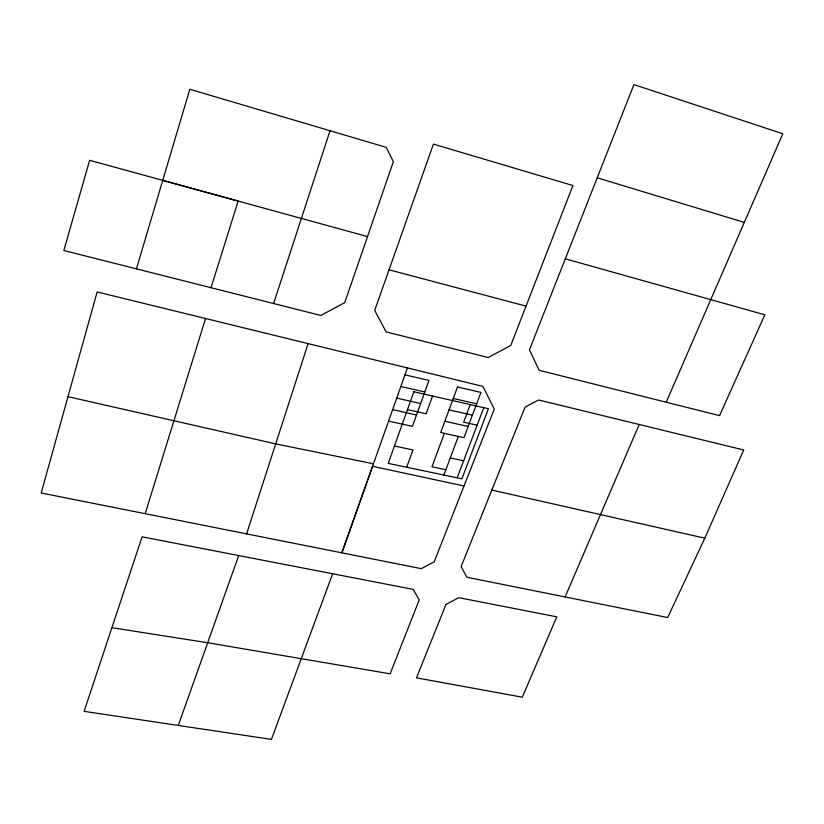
<?xml version="1.0" encoding="UTF-8"?>
<svg xmlns="http://www.w3.org/2000/svg" width="824" height="824" viewBox="0 0 824 824"><rect width="100%" height="100%" fill="white"/><g stroke="black" fill="none" stroke-linecap="round" stroke-linejoin="round"><path stroke-width="1.24" d="M67.98 396.663L41.2 492.979L421.249 568.653L434.217 561.752L494.287 409.044L482.905 386.394L97.129 291.964L67.98 396.663L275.669 443.878L373.457 463.799M136.444 268.83L189.819 89.27L386.188 147.342L393.357 161.7L344.71 302.686L320.845 315.468L63.839 250.506L89.631 160.289L367.525 236.591M145.189 513.692L205.516 318.589M211.037 287.71L238.146 201.077L162.771 180.374M246.603 533.88L308.063 343.732M273.599 303.541L330.033 130.697M407.406 367.998L341.867 552.852L372.582 466.312L464.036 485.985M238.703 555.561L178.262 725.45M406.696 467.249L412.968 449.966L394.438 446M432.559 396.035L426.111 413.792L407.458 409.641M332.628 573.782L271.426 739.396L84.13 711.349L142.088 536.826L413.205 589.376L419.22 599.882L390.154 673.816L207.7 642.741L111.92 627.682M444.352 433.352L431.992 466.806L445.877 469.732M443.899 475.036L458.319 436.421M470.205 404.594L463.644 422.166L477.189 425.184M483.791 407.684L457.155 477.807M526.021 306.106L572.927 185.544L433.414 144.107L374.704 310.401L386.157 331.907L488.241 357.523L510.777 345.431L526.021 306.106L389.041 269.808M666.214 402.236L782.8 133.756L633.924 84.604L529.43 349.912L539.174 370.316L719.568 415.615L764.827 314.809L565.305 258.829M565.11 596.926L639.218 424.484L743.732 449.986L704.819 538.175L667.687 617.526L466.909 577.253L461.121 566.603L525.053 407.169L538.536 399.97L639.218 424.484M450.285 457.938L463.747 460.812M388.588 421.126L412.422 426.358L429.005 380.41L404.975 374.858M392.646 409.662L416.532 414.966M444.847 421.26L468.156 426.441M396.735 398.126L420.662 403.523M449.039 409.909L472.389 415.162M704.819 538.175L491.815 490.053M400.845 386.528L424.824 391.997M453.241 398.486L476.643 403.822M597.194 177.799L744.113 222.346M413.854 391.771L388.217 463.376L461.893 478.806L488.416 408.745L413.854 391.771M457.485 386.992L440.686 432.548L463.953 437.657L480.917 392.409L457.485 386.992M445.949 604.497L416.491 677.853L522.292 697.186L556.808 616.836L458.711 597.668L445.949 604.497"/></g></svg>
